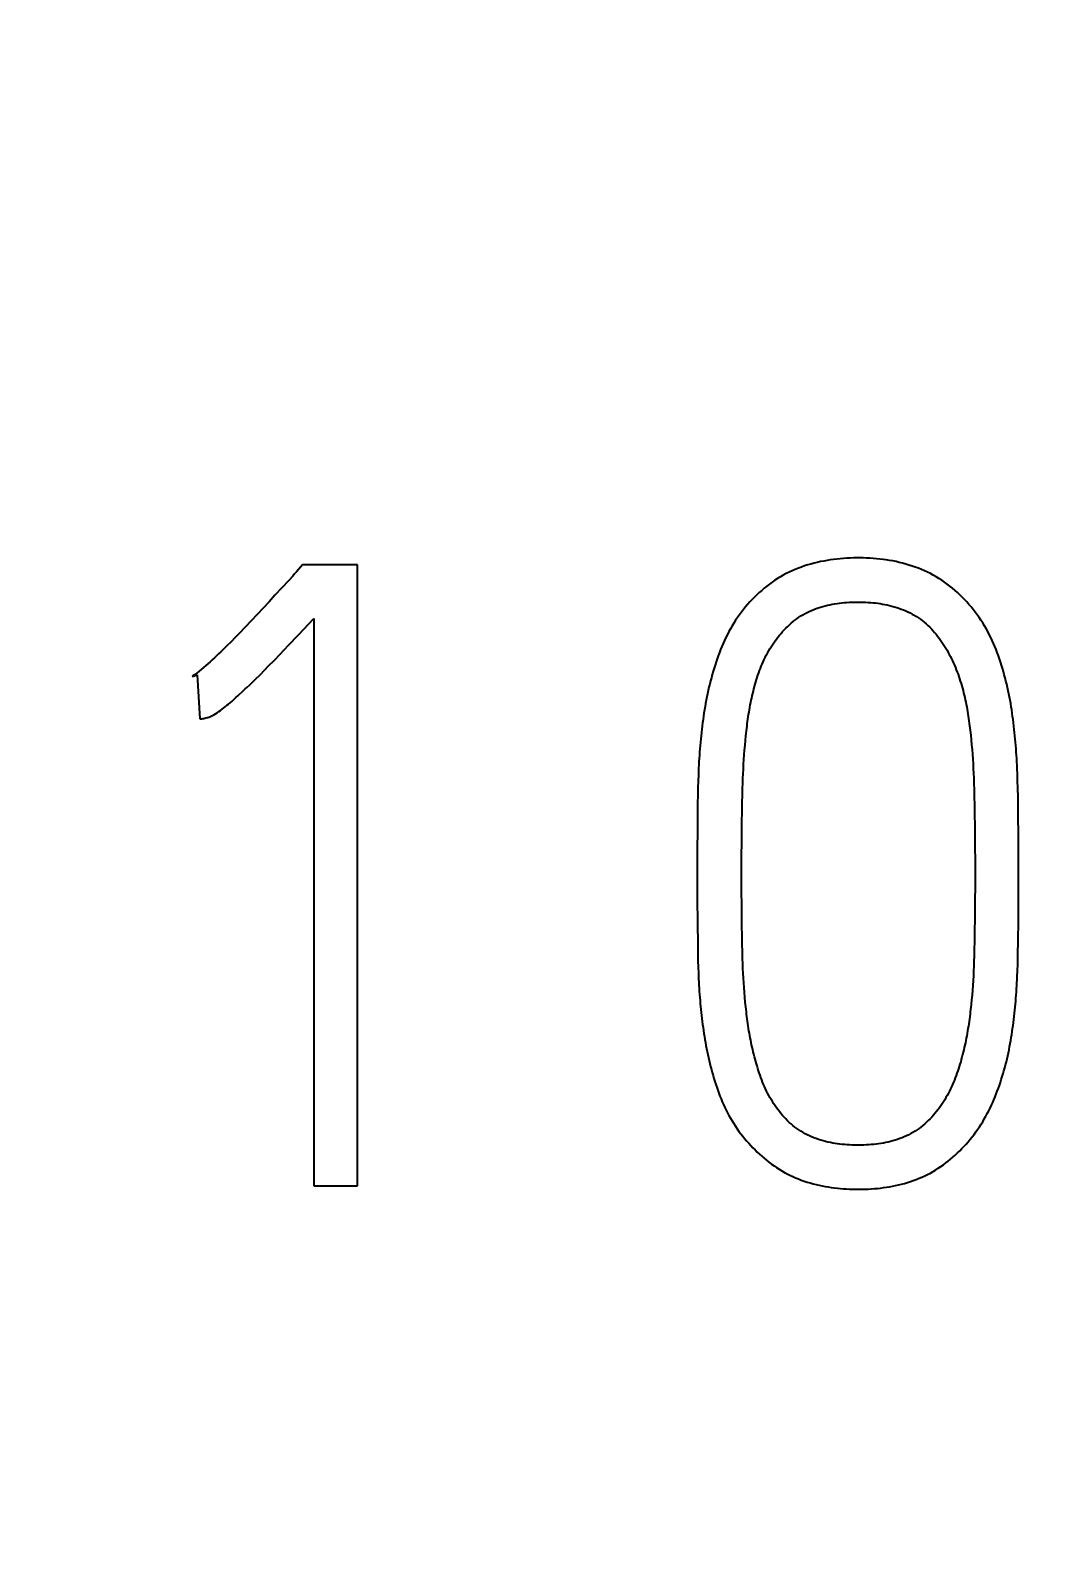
# Model space of a CAD drawing. Extents: x 0 to 420, y 0 to 297.
# Drawn here: x 127.734 to 130.316, y 167.212 to 171.105 of the extents above; entities that cross this region are included whole.
import ezdxf
from ezdxf.enums import TextEntityAlignment as Align

# ---------------------------------------------------------------- set-up
doc = ezdxf.new("R2010")
doc.units = 0
doc.header["$LTSCALE"] = 23.1
doc.layers.add('10100_DIM_FRONT', color=7, linetype='CONTINUOUS')
doc.layers.add('10500_FRONT_LABELING', color=7, linetype='CONTINUOUS')
doc.dimstyles.get("Standard").update_dxf_attribs({"dimtxt": 2.5, "dimasz": 2.5, "dimexe": 1.25, "dimexo": 0.625, "dimtad": 1, "dimcen": 2.5, "dimazin": 3, "dimtfac": 1, "dimtmove": 0, "dimatfit": 3})

# ---------------------------------------------------------------- blocks, each defined once
blk = doc.blocks.new('*D1')
at = {"layer": '10100_DIM_FRONT', "linetype": 'CONTINUOUS'}
for p, q in [((109.715618, 185.641363), (109.715618, 128.698883)), ((145.215618, 185.641363), (145.215618, 128.698883)), ((109.715618, 130.698883), (127.465618, 130.698883)), ((145.215618, 130.698883), (127.465618, 130.698883))]:
    blk.add_line(p, q, dxfattribs=at)
for points in [[(113.215618, 131.198883), (109.715618, 130.698883), (113.215618, 130.198883)], [(141.715618, 130.198883), (145.215618, 130.698883), (141.715618, 131.198883)]]:
    blk.add_solid(points, dxfattribs=at)
blk.add_text('35,5', height=3.5, dxfattribs=at).set_placement((123.63496, 131.573883), (133.13496, 131.573883), align=Align.FIT)

msp = doc.modelspace()

# ---------------------------------------------------------------- linework, layer by layer
at = {"layer": '10500_FRONT_LABELING', "color": 7, "linetype": 'CONTINUOUS'}
for p, q in [((128.4327, 169.7335), (128.417, 169.7157)), ((128.5735, 169.7335), (128.4327, 169.7335)), ((128.5735, 168.1401), (128.5735, 169.7335)), ((128.3465, 169.6389), (128.3313, 169.6225)), ((128.3617, 169.6553), (128.3465, 169.6389)), ((128.316, 169.6062), (128.3006, 169.59)), ((128.3313, 169.6225), (128.316, 169.6062)), ((128.4221, 169.5537), (128.4617, 169.5959)), ((128.4617, 169.5959), (128.4617, 168.1401)), ((128.2697, 169.5577), (128.2593, 169.547)), ((128.2852, 169.5738), (128.2697, 169.5577)), ((128.3006, 169.59), (128.2852, 169.5738)), ((128.2593, 169.547), (128.2489, 169.5364)), ((128.3749, 169.5043), (128.3967, 169.527)), ((128.3967, 169.527), (128.4221, 169.5537)), ((128.3455, 169.4741), (128.3602, 169.4892)), ((128.3602, 169.4892), (128.3749, 169.5043)), ((128.1489, 169.4472), (128.1623, 169.4517)), ((128.1623, 169.4517), (128.169, 169.3385)), ((128.3045, 169.4333), (128.312, 169.4406)), ((128.312, 169.4406), (128.3233, 169.4517)), ((128.3233, 169.4517), (128.3344, 169.4629)), ((128.3344, 169.4629), (128.3455, 169.4741)), ((128.2779, 169.4079), (128.2856, 169.4151)), ((128.297, 169.426), (128.3045, 169.4333)), ((129.5677, 169.2706), (129.5688, 169.2828)), ((130.1467, 169.2964), (130.1479, 169.2842)), ((130.1479, 169.2842), (130.149, 169.272)), ((129.5648, 169.234), (129.5657, 169.2462)), ((129.5657, 169.2462), (129.5666, 169.2584)), ((129.5666, 169.2584), (129.5677, 169.2706)), ((130.149, 169.272), (130.1501, 169.2598)), ((130.1501, 169.2598), (130.151, 169.2476)), ((130.151, 169.2476), (130.1519, 169.2353)), ((129.5628, 169.1973), (129.5634, 169.2095)), ((129.5634, 169.2095), (129.5641, 169.2217)), ((129.5641, 169.2217), (129.5648, 169.234)), ((130.1519, 169.2353), (130.1527, 169.2231)), ((130.1527, 169.2231), (130.1534, 169.2108)), ((130.1534, 169.2108), (130.154, 169.1985)), ((130.2666, 169.1948), (130.266, 169.2115)), ((129.4474, 169.1783), (129.447, 169.1616)), ((129.5614, 169.1606), (129.5618, 169.1728)), ((129.5618, 169.1728), (129.5623, 169.185)), ((129.5623, 169.185), (129.5628, 169.1973)), ((130.154, 169.1985), (130.1545, 169.1862)), ((130.1545, 169.1862), (130.155, 169.1739)), ((130.155, 169.1739), (130.1555, 169.1555)), ((130.2672, 169.1781), (130.2666, 169.1948)), ((130.2676, 169.1614), (130.2672, 169.1781)), ((129.4466, 169.1449), (129.4462, 169.1198)), ((129.447, 169.1616), (129.4466, 169.1449)), ((129.5605, 169.1238), (129.5609, 169.1422)), ((129.5609, 169.1422), (129.5614, 169.1606)), ((130.1555, 169.1555), (130.156, 169.137)), ((130.156, 169.137), (130.1564, 169.1186)), ((130.2681, 169.1364), (130.2676, 169.1614)), ((130.2687, 169.0946), (130.2681, 169.1364)), ((129.4462, 169.1198), (129.4455, 169.0528)), ((129.5598, 169.0749), (129.5601, 169.0993)), ((129.5601, 169.0993), (129.5605, 169.1238)), ((130.1564, 169.1186), (130.1568, 169.0939)), ((130.1568, 169.0939), (130.1572, 169.0632)), ((130.2693, 169.036), (130.2687, 169.0946)), ((129.4455, 169.0528), (129.4451, 169.0026)), ((129.5594, 169.0442), (129.5598, 169.0749)), ((130.1572, 169.0632), (130.1575, 169.0324)), ((129.559, 168.9891), (129.5592, 169.0197)), ((129.5592, 169.0197), (129.5594, 169.0442)), ((130.1575, 169.0324), (130.1577, 169.0078)), ((130.2695, 168.9858), (130.2693, 169.036)), ((129.4451, 169.0026), (129.445, 168.9279)), ((129.559, 168.9585), (129.559, 168.9891)), ((130.1577, 169.0078), (130.1578, 168.977)), ((130.1578, 168.977), (130.1579, 168.9279)), ((130.2696, 168.9523), (130.2695, 168.9858)), ((129.559, 168.9155), (129.559, 168.9585)), ((130.2695, 168.8808), (130.2696, 168.9523)), ((129.445, 168.9279), (129.4451, 168.8732)), ((129.559, 168.8907), (129.559, 168.9155)), ((130.1578, 168.9031), (130.1577, 168.8782)), ((130.1579, 168.9279), (130.1578, 168.9031)), ((129.4451, 168.8732), (129.4455, 168.8186)), ((129.5592, 168.8658), (129.559, 168.8907)), ((129.5594, 168.841), (129.5592, 168.8658)), ((130.1575, 168.8533), (130.1573, 168.8285)), ((130.1577, 168.8782), (130.1575, 168.8533)), ((130.2691, 168.8258), (130.2695, 168.8808)), ((129.4455, 168.8186), (129.4463, 168.7561)), ((129.5598, 168.8099), (129.5594, 168.841)), ((130.1573, 168.8285), (130.1568, 168.7911)), ((130.2684, 168.763), (130.2691, 168.8258)), ((129.5602, 168.7788), (129.5598, 168.8099)), ((129.5605, 168.7602), (129.5602, 168.7788)), ((130.1568, 168.7911), (130.1564, 168.7663)), ((129.4463, 168.7561), (129.4467, 168.7327)), ((129.561, 168.7416), (129.5605, 168.7602)), ((129.5615, 168.7229), (129.561, 168.7416)), ((130.156, 168.7476), (130.1555, 168.729)), ((130.1564, 168.7663), (130.156, 168.7476)), ((130.2677, 168.7238), (130.268, 168.7395)), ((130.268, 168.7395), (130.2684, 168.763)), ((129.4467, 168.7327), (129.447, 168.7171)), ((129.447, 168.7171), (129.4475, 168.7015)), ((129.4475, 168.7015), (129.448, 168.6859)), ((129.5619, 168.7105), (129.5615, 168.7229)), ((129.5624, 168.6981), (129.5619, 168.7105)), ((129.563, 168.6857), (129.5624, 168.6981)), ((130.1547, 168.7041), (130.1542, 168.6917)), ((130.1551, 168.7166), (130.1547, 168.7041)), ((130.1555, 168.729), (130.1551, 168.7166)), ((130.2668, 168.6924), (130.2673, 168.7081)), ((130.2673, 168.7081), (130.2677, 168.7238)), ((129.448, 168.6859), (129.4487, 168.6703)), ((129.5636, 168.6733), (129.563, 168.6857)), ((129.5644, 168.6609), (129.5636, 168.6733)), ((129.5652, 168.6486), (129.5644, 168.6609)), ((130.1528, 168.6669), (130.152, 168.6545)), ((130.1535, 168.6793), (130.1528, 168.6669)), ((130.1542, 168.6917), (130.1535, 168.6793)), ((129.5662, 168.6362), (129.5652, 168.6486)), ((129.5673, 168.6239), (129.5662, 168.6362)), ((129.5684, 168.6116), (129.5673, 168.6239)), ((130.1501, 168.6297), (130.149, 168.6174)), ((130.1511, 168.6421), (130.1501, 168.6297)), ((130.152, 168.6545), (130.1511, 168.6421)), ((129.5697, 168.5993), (129.5684, 168.6116)), ((128.4617, 168.1401), (128.5735, 168.1401))]:
    msp.add_line(p, q, dxfattribs=at)
for points in [[(130.266, 169.2115), (130.2656, 169.2199), (130.2652, 169.2282), (130.2647, 169.2365), (130.2642, 169.2449), (130.2636, 169.2532), (130.263, 169.2615), (130.2624, 169.2698), (130.2617, 169.2781), (130.261, 169.2865), (130.2602, 169.2948), (130.2593, 169.3031), (130.2584, 169.3114), (130.2575, 169.3197), (130.2565, 169.328), (130.2555, 169.3363), (130.2544, 169.3445), (130.2532, 169.3528), (130.252, 169.3611), (130.2507, 169.3694), (130.2493, 169.3776), (130.2479, 169.3859), (130.2464, 169.3941), (130.2447, 169.4024), (130.243, 169.4106), (130.2412, 169.4188), (130.2393, 169.4271), (130.2373, 169.4353), (130.2352, 169.4435), (130.233, 169.4517), (130.2307, 169.4599), (130.2283, 169.468), (130.2258, 169.4762), (130.2232, 169.4843), (130.2205, 169.4923), (130.2177, 169.5003), (130.2147, 169.5083), (130.2117, 169.5162), (130.2085, 169.524), (130.2052, 169.5318), (130.2017, 169.5395), (130.1981, 169.5472), (130.1943, 169.5548), (130.1904, 169.5623), (130.1863, 169.5698), (130.182, 169.5771), (130.1775, 169.5844), (130.1729, 169.5916), (130.1681, 169.5987), (130.1632, 169.6056), (130.1582, 169.6124), (130.153, 169.6191), (130.1477, 169.6257), (130.1422, 169.6321), (130.1366, 169.6385), (130.1309, 169.6446), (130.125, 169.6507), (130.119, 169.6566), (130.1128, 169.6624), (130.1065, 169.668), (130.1, 169.6735), (130.0933, 169.6788), (130.0865, 169.684), (130.0795, 169.689), (130.0725, 169.6938), (130.0653, 169.6984), (130.058, 169.7028), (130.0507, 169.707), (130.0432, 169.7109), (130.0357, 169.7147), (130.028, 169.7183), (130.0203, 169.7216), (130.0124, 169.7248), (130.0045, 169.7278), (129.9965, 169.7305), (129.9884, 169.7331), (129.9802, 169.7356), (129.9719, 169.7378), (129.9636, 169.7398), (129.9553, 169.7417), (129.9469, 169.7434), (129.9386, 169.7449), (129.9302, 169.7462), (129.9218, 169.7473), (129.9134, 169.7483), (129.905, 169.7492), (129.8966, 169.7499), (129.8882, 169.7504), (129.8797, 169.7508), (129.8712, 169.7511), (129.8628, 169.7512), (129.8543, 169.7512), (129.8457, 169.7511), (129.8372, 169.7508), (129.8287, 169.7504), (129.8202, 169.7499), (129.8117, 169.7492), (129.8032, 169.7483), (129.7948, 169.7473), (129.7864, 169.7462), (129.7781, 169.7448), (129.7697, 169.7433), (129.7615, 169.7417), (129.7532, 169.7398), (129.745, 169.7378), (129.7368, 169.7356), (129.7287, 169.7332), (129.7206, 169.7306), (129.7125, 169.7278), (129.7045, 169.7248), (129.6966, 169.7216), (129.6888, 169.7182), (129.681, 169.7147), (129.6734, 169.7109), (129.666, 169.7069), (129.6586, 169.7027), (129.6514, 169.6983), (129.6443, 169.6938), (129.6373, 169.689), (129.6304, 169.6841), (129.6236, 169.6789), (129.617, 169.6736), (129.6105, 169.6681), (129.6041, 169.6624), (129.5978, 169.6566), (129.5917, 169.6506), (129.5858, 169.6445), (129.5801, 169.6383), (129.5744, 169.632), (129.569, 169.6255), (129.5637, 169.6189), (129.5585, 169.6122), (129.5534, 169.6054), (129.5485, 169.5984), (129.5437, 169.5914), (129.5391, 169.5842), (129.5347, 169.5769), (129.5304, 169.5695), (129.5263, 169.5621), (129.5224, 169.5546), (129.5186, 169.547), (129.515, 169.5394), (129.5116, 169.5317), (129.5083, 169.5239), (129.5051, 169.5161), (129.5021, 169.5083), (129.4991, 169.5004), (129.4963, 169.4925), (129.4936, 169.4845), (129.491, 169.4765), (129.4885, 169.4684), (129.486, 169.4603), (129.4837, 169.4522), (129.4814, 169.444), (129.4792, 169.4358), (129.4772, 169.4276), (129.4752, 169.4194), (129.4733, 169.4111), (129.4715, 169.4028), (129.4698, 169.3946), (129.4682, 169.3863), (129.4666, 169.3781), (129.4652, 169.3698), (129.4638, 169.3615), (129.4624, 169.3532), (129.4612, 169.3449), (129.46, 169.3366), (129.4589, 169.3283), (129.4578, 169.32)], [(128.417, 169.7157), (128.4121, 169.7102), (128.4071, 169.7046)], [(128.4071, 169.7046), (128.397, 169.6936), (128.3617, 169.6553)], [(129.5688, 169.2828), (129.57, 169.295), (129.5706, 169.3011), (129.5713, 169.3072), (129.572, 169.3133), (129.5728, 169.3194), (129.5735, 169.3255), (129.5743, 169.3316), (129.5752, 169.3377), (129.5761, 169.3438), (129.577, 169.3498), (129.578, 169.3559), (129.579, 169.3619), (129.5801, 169.3679), (129.5812, 169.3739), (129.5824, 169.3799), (129.5836, 169.3859), (129.5849, 169.3918), (129.5862, 169.3978), (129.5876, 169.4037), (129.5891, 169.4096), (129.5906, 169.4155), (129.5922, 169.4214), (129.5938, 169.4272), (129.5955, 169.4331), (129.5973, 169.4389), (129.5991, 169.4447), (129.601, 169.4505), (129.603, 169.4562), (129.605, 169.462), (129.6072, 169.4677), (129.6094, 169.4734), (129.6118, 169.479), (129.6142, 169.4847), (129.6168, 169.4903), (129.6194, 169.4959), (129.6222, 169.5014), (129.6251, 169.5069), (129.6282, 169.5123), (129.6313, 169.5177), (129.6345, 169.5229), (129.6379, 169.5281), (129.6413, 169.5332), (129.6449, 169.5383), (129.6485, 169.5432), (129.6523, 169.5481), (129.6562, 169.5529), (129.6601, 169.5577), (129.6642, 169.5623), (129.6685, 169.5669), (129.6728, 169.5713), (129.6772, 169.5757), (129.6818, 169.5799), (129.6864, 169.584), (129.6911, 169.5879), (129.6959, 169.5917), (129.7008, 169.5954), (129.7058, 169.5989), (129.711, 169.6023), (129.7162, 169.6055), (129.7216, 169.6085), (129.727, 169.6114), (129.7326, 169.6141), (129.7383, 169.6166), (129.7441, 169.619), (129.7499, 169.6212), (129.7558, 169.6232), (129.7616, 169.6251), (129.7676, 169.6268), (129.7735, 169.6284), (129.7795, 169.6299), (129.7856, 169.6312), (129.7916, 169.6323), (129.7977, 169.6334), (129.8038, 169.6343), (129.8099, 169.6352), (129.8161, 169.6359), (129.8223, 169.6365), (129.8285, 169.637), (129.8347, 169.6374), (129.8409, 169.6377), (129.8471, 169.6379), (129.8532, 169.638), (129.8594, 169.6381), (129.8655, 169.638), (129.8717, 169.6379), (129.8778, 169.6376), (129.884, 169.6373), (129.8901, 169.6368), (129.8962, 169.6363), (129.9023, 169.6357), (129.9084, 169.6349), (129.9145, 169.634), (129.9206, 169.633), (129.9267, 169.6319), (129.9327, 169.6306), (129.9388, 169.6292), (129.9448, 169.6277), (129.9508, 169.626), (129.9568, 169.6242), (129.9627, 169.6222), (129.9686, 169.6201), (129.9743, 169.6178), (129.98, 169.6154), (129.9857, 169.6128), (129.9912, 169.6101), (129.9967, 169.6072), (130.0021, 169.6041), (130.0074, 169.6009), (130.0127, 169.5975), (130.0178, 169.5939), (130.0228, 169.5902), (130.0277, 169.5863), (130.0324, 169.5823), (130.037, 169.5782), (130.0415, 169.5739), (130.0458, 169.5695), (130.05, 169.5649), (130.054, 169.5602), (130.058, 169.5554), (130.0618, 169.5505), (130.0655, 169.5455), (130.0692, 169.5405), (130.0727, 169.5353), (130.0762, 169.5302), (130.0795, 169.525), (130.0828, 169.5197), (130.086, 169.5144), (130.089, 169.509), (130.0919, 169.5036), (130.0948, 169.4981), (130.0975, 169.4926), (130.1002, 169.487), (130.1027, 169.4814), (130.1052, 169.4758), (130.1075, 169.47), (130.1098, 169.4643), (130.112, 169.4585), (130.1142, 169.4526), (130.1162, 169.4468), (130.1182, 169.4409), (130.1201, 169.435), (130.1219, 169.429), (130.1237, 169.4231), (130.1254, 169.4171)], [(128.2489, 169.5364), (128.2384, 169.5258), (128.2331, 169.5206), (128.2278, 169.5154), (128.2224, 169.5102), (128.2171, 169.505), (128.2116, 169.4999), (128.2062, 169.4948), (128.2007, 169.4898), (128.1952, 169.4848), (128.1896, 169.4799), (128.184, 169.475), (128.1784, 169.4701), (128.1727, 169.4653), (128.167, 169.4605), (128.1611, 169.4559), (128.1551, 169.4514), (128.152, 169.4493), (128.1489, 169.4472)], [(128.169, 169.3385), (128.1717, 169.3386), (128.1743, 169.3388), (128.1769, 169.3392), (128.1795, 169.3396), (128.1847, 169.3407), (128.1873, 169.3414), (128.1898, 169.3421), (128.1924, 169.3429), (128.1949, 169.3438), (128.1973, 169.3448), (128.1997, 169.346), (128.2044, 169.3484), (128.2089, 169.3511), (128.2133, 169.354), (128.2176, 169.357), (128.2219, 169.3601), (128.2261, 169.3633), (128.2303, 169.3665), (128.2344, 169.3698), (128.2385, 169.3731), (128.2426, 169.3764), (128.2466, 169.3798), (128.2506, 169.3832), (128.2545, 169.3867), (128.2585, 169.3902), (128.2624, 169.3937), (128.2663, 169.3972), (128.2702, 169.4007), (128.2779, 169.4079)], [(128.2856, 169.4151), (128.2894, 169.4187), (128.297, 169.426)], [(130.1254, 169.4171), (130.127, 169.4112), (130.1285, 169.4052), (130.13, 169.3992), (130.1314, 169.3932), (130.1328, 169.3872), (130.134, 169.3812), (130.1353, 169.3752), (130.1364, 169.3692), (130.1375, 169.3632), (130.1386, 169.3571), (130.1396, 169.3511), (130.1405, 169.345), (130.1414, 169.339), (130.1423, 169.3329), (130.1431, 169.3268), (130.1439, 169.3208), (130.1446, 169.3147), (130.1454, 169.3086), (130.146, 169.3025), (130.1467, 169.2964)], [(129.4578, 169.32), (129.4568, 169.3117), (129.4558, 169.3034), (129.4549, 169.2951), (129.4541, 169.2868), (129.4533, 169.2785), (129.4525, 169.2701), (129.4518, 169.2618), (129.4512, 169.2535), (129.4506, 169.2451), (129.45, 169.2368), (129.4495, 169.2285), (129.4491, 169.2201), (129.4487, 169.2118), (129.4483, 169.2034), (129.448, 169.1951), (129.4474, 169.1783)], [(129.4487, 168.6703), (129.449, 168.6625), (129.4495, 168.6547), (129.4499, 168.6469), (129.4504, 168.6392), (129.451, 168.6314), (129.4516, 168.6236), (129.4522, 168.6159), (129.4529, 168.6081), (129.4536, 168.6003), (129.4543, 168.5926), (129.4552, 168.5848), (129.456, 168.5771), (129.4569, 168.5694), (129.4579, 168.5616), (129.4589, 168.5539), (129.4599, 168.5462), (129.4611, 168.5384), (129.4622, 168.5307), (129.4634, 168.523), (129.4647, 168.5153), (129.4661, 168.5076), (129.4675, 168.4999), (129.4689, 168.4922), (129.4705, 168.4845), (129.4721, 168.4768), (129.4738, 168.4691), (129.4756, 168.4614), (129.4775, 168.4538), (129.4794, 168.4461), (129.4814, 168.4385), (129.4835, 168.4308), (129.4857, 168.4232), (129.488, 168.4156), (129.4904, 168.408), (129.4928, 168.4004), (129.4953, 168.3929), (129.4979, 168.3854), (129.5006, 168.378), (129.5034, 168.3706), (129.5064, 168.3632), (129.5094, 168.3559), (129.5126, 168.3487), (129.5158, 168.3415), (129.5193, 168.3344), (129.5228, 168.3273), (129.5265, 168.3203), (129.5304, 168.3134), (129.5344, 168.3065), (129.5386, 168.2997), (129.543, 168.293), (129.5475, 168.2864), (129.5521, 168.2799), (129.5569, 168.2736), (129.5617, 168.2673), (129.5667, 168.2612), (129.5719, 168.2552), (129.5771, 168.2493), (129.5825, 168.2435), (129.5879, 168.2379), (129.5935, 168.2323), (129.5992, 168.2268), (129.605, 168.2214), (129.6108, 168.2161), (129.6168, 168.2109), (129.623, 168.2058), (129.6292, 168.2009), (129.6356, 168.1961), (129.6421, 168.1914), (129.6486, 168.1869), (129.6553, 168.1826), (129.6621, 168.1785), (129.6689, 168.1746), (129.6759, 168.1708), (129.6829, 168.1673), (129.69, 168.1639), (129.6973, 168.1608), (129.7046, 168.1578), (129.712, 168.155), (129.7195, 168.1523), (129.7271, 168.1499), (129.7347, 168.1476), (129.7424, 168.1454), (129.7501, 168.1435), (129.7579, 168.1417), (129.7656, 168.14), (129.7734, 168.1385), (129.7812, 168.1372), (129.789, 168.136), (129.7968, 168.135), (129.8046, 168.134), (129.8125, 168.1333), (129.8203, 168.1326), (129.8282, 168.1321), (129.8361, 168.1317), (129.844, 168.1314), (129.8519, 168.1313), (129.8599, 168.1313), (129.8678, 168.1314), (129.8758, 168.1316), (129.8837, 168.1319), (129.8917, 168.1323), (129.8996, 168.1329), (129.9074, 168.1336), (129.9153, 168.1345), (129.9231, 168.1355), (129.9309, 168.1366), (129.9386, 168.1379), (129.9463, 168.1393), (129.954, 168.1408), (129.9617, 168.1426), (129.9693, 168.1445), (129.9769, 168.1465), (129.9845, 168.1487), (129.992, 168.1511), (129.9995, 168.1537), (130.0069, 168.1565), (130.0143, 168.1594), (130.0217, 168.1625), (130.0289, 168.1659), (130.0361, 168.1694), (130.0432, 168.173), (130.0501, 168.1769), (130.0569, 168.1809), (130.0635, 168.1851), (130.0701, 168.1895), (130.0766, 168.194), (130.0829, 168.1987), (130.0892, 168.2036), (130.0953, 168.2086), (130.1013, 168.2138), (130.1073, 168.2191), (130.1131, 168.2245), (130.1188, 168.2301), (130.1244, 168.2358), (130.1299, 168.2415), (130.1352, 168.2474), (130.1404, 168.2534), (130.1455, 168.2595), (130.1504, 168.2657), (130.1553, 168.2719), (130.16, 168.2783), (130.1646, 168.2848), (130.169, 168.2913), (130.1734, 168.298), (130.1776, 168.3047), (130.1817, 168.3116), (130.1856, 168.3185), (130.1894, 168.3255), (130.1931, 168.3326), (130.1966, 168.3396), (130.1999, 168.3468), (130.2032, 168.354), (130.2063, 168.3612), (130.2093, 168.3685), (130.2122, 168.3758), (130.215, 168.3831), (130.2178, 168.3905), (130.2204, 168.3979), (130.2229, 168.4054), (130.2253, 168.4129), (130.2277, 168.4204), (130.2299, 168.428), (130.2321, 168.4355), (130.2342, 168.4432), (130.2362, 168.4508), (130.2382, 168.4585)], [(130.2382, 168.4585), (130.24, 168.4662), (130.2418, 168.4739), (130.2435, 168.4817), (130.2451, 168.4894), (130.2466, 168.4972), (130.248, 168.505), (130.2494, 168.5127), (130.2507, 168.5205), (130.252, 168.5283), (130.2532, 168.5361), (130.2543, 168.5439), (130.2554, 168.5517), (130.2564, 168.5595), (130.2574, 168.5672), (130.2583, 168.575), (130.2592, 168.5829), (130.26, 168.5907), (130.2608, 168.5985), (130.2616, 168.6063), (130.2623, 168.6141), (130.2629, 168.6219), (130.2635, 168.6297), (130.2641, 168.6376), (130.2646, 168.6454), (130.2651, 168.6532), (130.2655, 168.661), (130.2659, 168.6689), (130.2662, 168.6767), (130.2668, 168.6924)], [(129.5889, 168.4836), (129.5874, 168.4896), (129.5861, 168.4956), (129.5847, 168.5017), (129.5835, 168.5077), (129.5823, 168.5138), (129.5811, 168.5199), (129.58, 168.5259), (129.5789, 168.532), (129.5779, 168.5381), (129.5769, 168.5442), (129.5759, 168.5503), (129.575, 168.5564), (129.5742, 168.5625), (129.5733, 168.5686), (129.5725, 168.5748), (129.5718, 168.5809), (129.5711, 168.587), (129.5704, 168.5932), (129.5697, 168.5993)], [(130.149, 168.6174), (130.1477, 168.6051), (130.1471, 168.5989), (130.1464, 168.5927), (130.1457, 168.5866), (130.145, 168.5804), (130.1442, 168.5743), (130.1434, 168.5681), (130.1426, 168.562), (130.1417, 168.5559), (130.1408, 168.5497), (130.1398, 168.5436), (130.1388, 168.5375), (130.1378, 168.5314), (130.1367, 168.5253), (130.1355, 168.5192), (130.1343, 168.5131), (130.1331, 168.507), (130.1317, 168.5009), (130.1304, 168.4948), (130.129, 168.4888), (130.1275, 168.4827), (130.1259, 168.4767), (130.1243, 168.4706), (130.1227, 168.4646), (130.121, 168.4586), (130.1192, 168.4526), (130.1174, 168.4467), (130.1155, 168.4407), (130.1135, 168.4348), (130.1115, 168.429), (130.1094, 168.4231), (130.1072, 168.4173), (130.105, 168.4115), (130.1026, 168.4057), (130.1002, 168.4), (130.0976, 168.3943), (130.095, 168.3887), (130.0922, 168.383), (130.0894, 168.3775), (130.0864, 168.372), (130.0833, 168.3665), (130.0801, 168.3612), (130.0768, 168.3559), (130.0734, 168.3507), (130.0699, 168.3456), (130.0663, 168.3405), (130.0626, 168.3355), (130.0588, 168.3306), (130.0549, 168.3258), (130.0509, 168.3211), (130.0467, 168.3164), (130.0424, 168.3118), (130.038, 168.3074), (130.0335, 168.3031), (130.0288, 168.2989), (130.024, 168.2949), (130.0191, 168.291), (130.0142, 168.2873), (130.0091, 168.2837), (130.0039, 168.2803), (129.9986, 168.2771), (129.9932, 168.274), (129.9876, 168.2711), (129.982, 168.2684), (129.9763, 168.2658), (129.9705, 168.2634), (129.9646, 168.2612), (129.9587, 168.2591), (129.9528, 168.2572), (129.9468, 168.2555), (129.9408, 168.2539), (129.9348, 168.2524), (129.9287, 168.2511), (129.9226, 168.2499), (129.9165, 168.2488), (129.9103, 168.2479), (129.9041, 168.2471), (129.8979, 168.2464), (129.8916, 168.2458), (129.8854, 168.2453), (129.8792, 168.245), (129.8729, 168.2447), (129.8667, 168.2445), (129.8605, 168.2445), (129.8543, 168.2445), (129.8481, 168.2446), (129.8419, 168.2447), (129.8358, 168.245), (129.8296, 168.2454), (129.8234, 168.2459), (129.8173, 168.2465), (129.8111, 168.2472), (129.805, 168.248), (129.7988, 168.2489), (129.7927, 168.25), (129.7866, 168.2512), (129.7805, 168.2525), (129.7744, 168.2539), (129.7683, 168.2555), (129.7623, 168.2573), (129.7563, 168.2592), (129.7504, 168.2612), (129.7445, 168.2634), (129.7387, 168.2658), (129.7331, 168.2683), (129.7274, 168.271), (129.7219, 168.2739), (129.7165, 168.2769), (129.7111, 168.2802), (129.7058, 168.2836), (129.7006, 168.2872), (129.6956, 168.2909), (129.6907, 168.2948), (129.6859, 168.2988), (129.6812, 168.303), (129.6767, 168.3073), (129.6723, 168.3117), (129.668, 168.3162), (129.6639, 168.3209), (129.6598, 168.3257), (129.6559, 168.3306), (129.6521, 168.3356), (129.6483, 168.3406), (129.6447, 168.3458), (129.6412, 168.351), (129.6379, 168.3562), (129.6346, 168.3615), (129.6315, 168.3669), (129.6285, 168.3723), (129.6256, 168.3778), (129.6228, 168.3834), (129.6202, 168.389), (129.6176, 168.3947), (129.6151, 168.4004), (129.6128, 168.4062), (129.6105, 168.412), (129.6083, 168.4179), (129.6062, 168.4238), (129.6042, 168.4297), (129.6022, 168.4356), (129.6003, 168.4416), (129.5985, 168.4476), (129.5968, 168.4535), (129.5951, 168.4595), (129.5934, 168.4655), (129.5919, 168.4715), (129.5903, 168.4776), (129.5889, 168.4836)]]:
    msp.add_lwpolyline(points, dxfattribs=at)

# ---------------------------------------------------------------- dimensions: what is measured, and where the dimension line sits
at = {"layer": '10100_DIM_FRONT', "linetype": 'CONTINUOUS'}
dim = msp.add_linear_dim(base=(145.2156, 130.6989), p1=(109.7156, 185.6414), p2=(145.2156, 185.6414), dimstyle='Standard', dxfattribs=at)
dim.commit()
dim.dimension.update_dxf_attribs({"geometry": '*D1', "text_midpoint": (128.385, 133.3239), "dimtype": 128})

doc.saveas('drawing.dxf')
